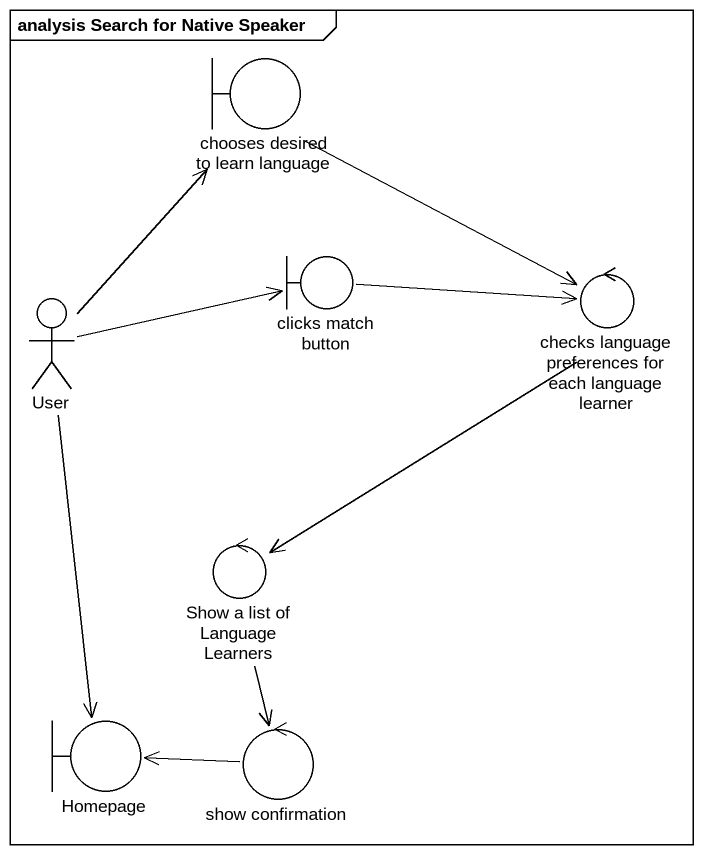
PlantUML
@startuml
mainframe analysis Search for Native Speaker
boundary "chooses desired to learn language" as chooses_desired_to_learn
actor User
boundary "clicks match button" as clicks_match_button
control "checks language preferences for each language learner" as checks_language_preferences
control "Show a list of Language Learners" as Show_a_list_of_Language
boundary Homepage
control "show confirmation" as show_confirmation
chooses_desired_to_learn --> checks_language_preferences
User -up-> chooses_desired_to_learn
User -right-> clicks_match_button
User --> Homepage
clicks_match_button -right-> checks_language_preferences
checks_language_preferences --> Show_a_list_of_Language
Show_a_list_of_Language --> show_confirmation
show_confirmation -left-> Homepage
@enduml
